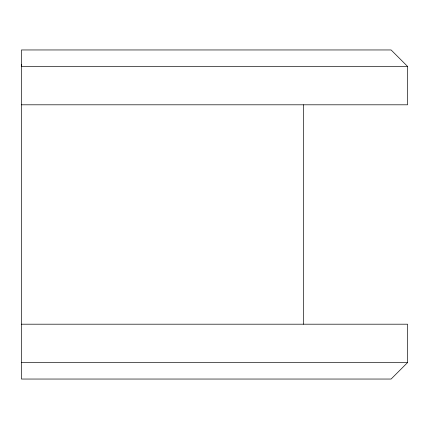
<?xml version="1.0" encoding="UTF-8"?>
<svg xmlns="http://www.w3.org/2000/svg" width="429" height="429" viewBox="0 0 429 429"><rect width="100%" height="100%" fill="white"/><g stroke="black" fill="none" stroke-linecap="round" stroke-linejoin="round"><path stroke-width="0.64" d="M21.707 64.436L21.45 66.409L407.55 66.409L407.55 104.805L21.45 104.805M21.45 324.195L407.55 324.195L407.55 362.591L391.098 379.043L21.45 379.043L21.45 49.957L391.098 49.957L407.55 66.409M21.45 362.591L407.55 362.591M303.341 104.805L303.341 324.195"/></g></svg>
